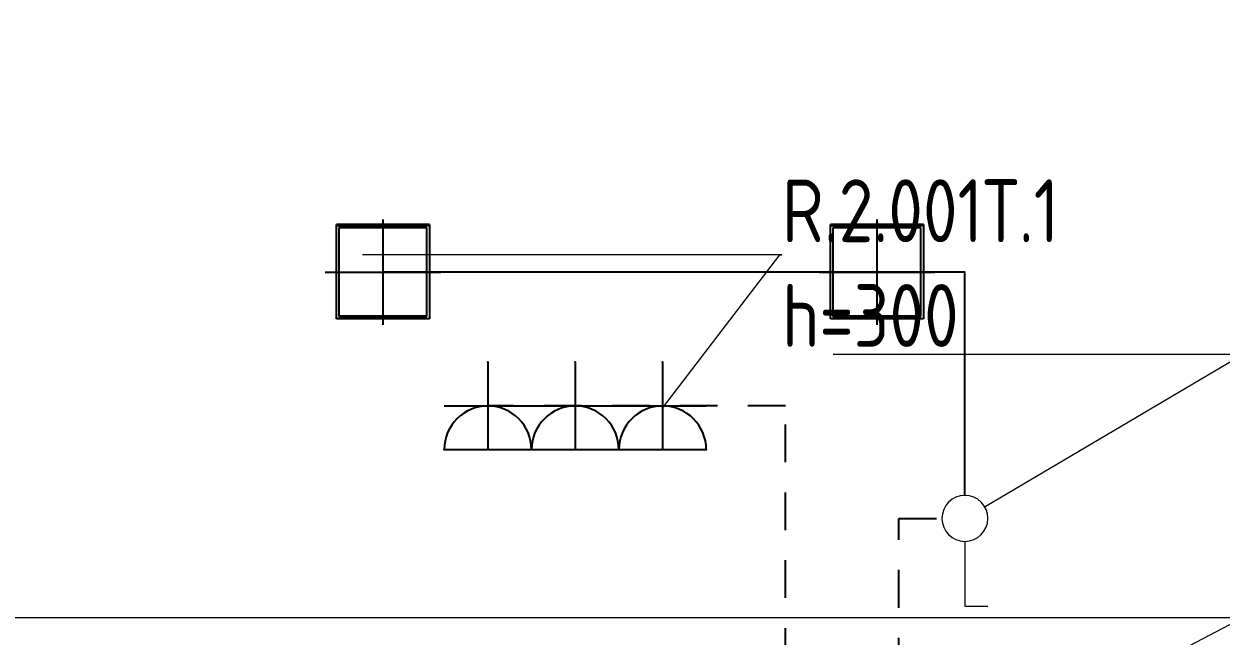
# Model space of a CAD drawing. Header units: millimetres. Extents: x -298345 to 861279, y -149517 to 72226.
# Drawn here: x 320810 to 325572, y 26143 to 28578 of the extents above; entities that cross this region are included whole.
import ezdxf
from ezdxf import colors
from ezdxf.entities.mleader import LeaderData, LeaderLine
from ezdxf.math import Vec2, Vec3

# ---------------------------------------------------------------- set-up
doc = ezdxf.new("R2010")
doc.units = ezdxf.units.MM
doc.set_wipeout_variables(frame=1)
doc.linetypes.add('JIS_02_0.7', pattern=[1.35, 0.75, -0.6])
doc.layers.get('0').update_dxf_attribs({"plot": 0})
for name, color, linetype in [('0_UNC_1 Сети. Оборудование', 1, 'Continuous'), ('0_UNC_2 Розетки. Трассы', 1, 'Continuous'), ('0_UNC_3 Свет. Выключатели 230', 1, 'Continuous'), ('0_UNC_3 Свет. Выключатели 230. Трассы', 1, 'Continuous'), ('0_UNC_3 Свет. Трассы', 1, 'Continuous'), ('ВиК. Оборудование', 1, 'Continuous')]:
    doc.layers.add(name, color=color, linetype=linetype)
doc.layers.add('0_UNC_2 Розетки. Оборудование', color=7, linetype='Continuous', true_color=0x991b1e)
doc.layers.add('0_UNC_3 Свет. Оборудование', color=7, linetype='Continuous', true_color=0x991b1e)
doc.styles.add('Unecom', font='GOST2304A_0.ttf', dxfattribs={"height": 2.5})

# ---------------------------------------------------------------- blocks, each defined once
blk = doc.blocks.new('_None')
blk = doc.blocks.new('*U335')
at = {"color": 0, "linetype": 'ByBlock', "lineweight": -2}
for points in [[(1.737, 0), (-1.737, 0)], [(1.737, -1.737), (-1.737, -1.737)]]:
    blk.add_lwpolyline(points, dxfattribs=at)
at = {"color": 0, "ltscale": 0.4}
blk.add_lwpolyline([(0, -3.475), (0, 0)], dxfattribs=at)
at = {"color": 0, "linetype": 'ByBlock', "lineweight": -2}
blk.add_arc((0, 0), 1.737, 180, 0, dxfattribs=at)
for p in [(-1.737, 0), (1.737, 0), (0, -3.475)]:
    blk.add_point(p, dxfattribs=at)
at = {"color": 18, "true_color": 0x000000, "style": 'Unecom', "flags": 1}
for tag, p in [('НАЗНАЧЕНИЕ', (-2.52, 0.678)), ('ГРУППА', (-2.52, -2.272))]:
    blk.add_attdef(tag, p, '', height=2.5, rotation=180, dxfattribs=at)
at = {"layer": 'Defpoints', "style": 'Unecom'}
for tag, p in [('АТРИБУТ', (12.974, 0.678)), ('МОДЕЛЬ', (12.974, -2.272))]:
    blk.add_attdef(tag, p, '', height=2.5, rotation=180, dxfattribs=at)
blk = doc.blocks.new('*U115')
at = {"color": 0}
blk.add_wipeout([(-0.867, 0.857), (-0.864, 0.935), (-0.849, 1.041), (-0.806, 1.186), (-0.751, 1.301), (-0.648, 1.44), (-0.501, 1.575), (-0.34, 1.661), (-0.16, 1.719), (0.007, 1.733), (0.198, 1.711), (0.389, 1.64), (0.524, 1.558), (0.642, 1.449), (0.758, 1.3), (0.813, 1.168), (0.85, 1.021), (0.863, 0.87), (0.856, 0.748), (0.834, 0.63), (0.785, 0.505), (0.707, 0.365), (0.629, 0.271), (0.522, 0.175), (0.379, 0.087), (0.199, 0.027), (0, 0), (-0.126, 0.012), (-0.303, 0.055), (-0.47, 0.138), (-0.589, 0.231), (-0.721, 0.391), (-0.796, 0.536), (-0.855, 0.723)], dxfattribs=at)
blk.add_wipeout([(-0.867, 0.867), (-0.862, 0.958), (-0.842, 1.074), (-0.806, 1.186), (-0.751, 1.301), (-0.687, 1.396), (-0.608, 1.485), (-0.501, 1.575), (-0.409, 1.632), (-0.271, 1.691), (-0.16, 1.719), (-0.037, 1.733), (0.05, 1.733), (0.198, 1.711), (0.339, 1.665), (0.438, 1.615), (0.555, 1.533), (0.642, 1.449), (0.727, 1.34), (0.789, 1.228), (0.838, 1.09), (0.863, 0.952), (0.863, 0.788), (0.834, 0.63), (0.775, 0.477), (0.707, 0.365), (0.629, 0.271), (0.522, 0.175), (0.411, 0.104), (0.281, 0.047), (0.117, 0.008), (-0.059, 0.002), (-0.194, 0.022), (-0.346, 0.072), (-0.47, 0.138), (-0.589, 0.231), (-0.679, 0.328), (-0.763, 0.455), (-0.83, 0.617), (-0.86, 0.757)], dxfattribs=at)
at = {"color": 0, "lineweight": 13}
blk.add_lwpolyline([(0, 1.734), (0, 4.179), (0.867, 4.179)], dxfattribs=at)
blk.add_circle((0, 0.867), 0.867, dxfattribs=at)
blk.add_circle((0, 0.867), 0.867, dxfattribs=at)
blk.add_circle((0, 0.867), 0.867, dxfattribs=at)
blk.add_circle((0, 0.867), 0.867, dxfattribs=at)
blk.add_circle((0, 0.867), 0.867, dxfattribs=at)
blk.add_circle((0, 0.867), 0.867, dxfattribs=at)
at = {"color": 0, "style": 'Unecom', "flags": 9}
for tag in ['ГРУППА', 'НАИМЕНОВАНИЕ']:
    blk.add_attdef(tag, (0, 0), '', height=2.5, dxfattribs=at)
blk = doc.blocks.new('Светильник накладной _по грани_ 300х300 - Светильник накладной _по грани_ 300х300-2298461-План расположения приборов освещения_ выключателей_ групп освещения мансардного этажа на отметке _3_300')
at = {"color": 0}
for p, q in [((16535, 17193.9), (16535, 16776)), ((16720, 17174.2), (16350, 17174.2)), ((16350, 17170), (16350, 17174.2)), ((16350, 16799.9), (16350, 17170)), ((16350, 17170), (16720, 17170)), ((16360, 17160.9), (16360, 16808.9)), ((16710, 17160.9), (16360, 17160.9)), ((16710, 16808.9), (16710, 17160.9)), ((16720, 17174.2), (16720, 17170)), ((16720, 17170), (16720, 16799.9)), ((16305, 16984.9), (16765, 16984.9)), ((16710, 16809.4), (16360, 16809.4)), ((16360, 16808.9), (16710, 16808.9)), ((16720, 16799.9), (16350, 16799.9))]:
    blk.add_line(p, q, dxfattribs=at)
at = {"color": 0, "style": 'Unecom', "flags": 9}
for tag in ['ГРУППА', 'МОЩНОСТЬ', 'НАИМЕНОВАНИЕ']:
    blk.add_attdef(tag, (0, 0), '', height=2.5, dxfattribs=at)

msp = doc.modelspace()

# ---------------------------------------------------------------- linework, layer by layer
at = {"layer": '0_UNC_2 Розетки. Трассы', "color": 1, "linetype": 'JIS_02_0.7', "ltscale": 200}
msp.add_lwpolyline([(311148.6, 21230.3), (311148.6, 20527.3), (311298.6, 20377.3), (323688.7, 20377.3), (323838.7, 20527.3), (323838.7, 24368.9), (323988.7, 24518.9), (324552.6, 24518.9), (324552.6, 24518.9), (324552.6, 24955.8), (323838.7, 24944.7), (323838.7, 27058.3), (322655.2, 27058.3)], dxfattribs=at)
at = {"layer": '0_UNC_3 Свет. Выключатели 230. Трассы', "linetype": 'JIS_02_0.7', "ltscale": 200}
msp.add_lwpolyline([(311175.9, 21264.3), (311175.9, 20567.4), (320483.3, 20567.4), (320483.3, 20493.3), (323474.5, 20493.3), (323474.5, 23904.7), (324548.4, 23904.7), (324548.4, 24095.8), (324290.2, 24095.8), (324290.2, 26611), (324552.2, 26611)], dxfattribs=at)
at = {"layer": '0_UNC_3 Свет. Трассы'}
msp.add_lwpolyline([(324552.2, 26611), (324552.2, 27590.7), (322237.6, 27590.7)], dxfattribs=at)

# ---------------------------------------------------------------- block references
at = {"layer": '0_UNC_2 Розетки. Оборудование', "xscale": 100, "yscale": 100, "zscale": 100, "rotation": 180}
for p in [(322655.2, 26884.5), (323002.6, 26884.5), (323350.1, 26884.5)]:
    msp.add_blockref('*U335', p, dxfattribs=at)
at = {"layer": '0_UNC_3 Свет. Оборудование'}
for p in [(305702.6, 10605.7), (307667.6, 10605.7)]:
    msp.add_blockref('Светильник накладной _по грани_ 300х300 - Светильник накладной _по грани_ 300х300-2298461-План расположения приборов освещения_ выключателей_ групп освещения мансардного этажа на отметке _3_300', p, dxfattribs=at)

# ---------------------------------------------------------------- leaders
at = {"layer": '0_UNC_1 Сети. Оборудование'}
ml = msp.add_multileader_mtext('Standard', dxfattribs=at)
ml.set_content('ENC211\\Pот ЩСПЗ.ХБК', color=7, style='Unecom')
ml.set_leader_properties(color=7, linetype='ByLayer', lineweight=13)
ml.set_arrow_properties(name='NONE')
ml.build(insert=Vec2(0, 0))
ml.multileader.update_dxf_attribs({"has_dogleg": 0, "text_left_attachment_type": 6, "text_right_attachment_type": 6, "text_bottom_attachment_type": 10, "arrow_head_size": 0, "scale": 150})
ctx = ml.context
ctx.base_point, ctx.scale, ctx.char_height, ctx.arrow_head_size, ctx.landing_gap_size, ctx.plane_origin = Vec3(173843.4, 27294.6), 150, 270, 0, 3, Vec3(157722.1, 25073.9)
ctx.left_attachment, ctx.right_attachment, ctx.top_attachment = 6, 6, 10
notes = []
notes.append((ctx, [(1, (1, 1, 0), (175637.5, 27294.6), (-1, 0), 12, [(0, [(176526.8, 26265.6)], 0, [])])]))
ctx.mtext.insert, ctx.mtext.width, ctx.mtext.flow_direction = Vec3(173846.4, 27618.6), 3947.77, 5
at = {"layer": '0_UNC_2 Розетки. Оборудование', "color": 7, "ltscale": 200}
ml = msp.add_multileader_mtext('Standard', dxfattribs=at)
ml.set_content('R.2.001Т.1\\Ph=300', color=7, style='Unecom')
ml.set_leader_properties(color=7, linetype='ByLayer', lineweight=13)
ml.set_arrow_properties(name='NONE')
ml.build(insert=Vec2(0, 0))
ml.multileader.update_dxf_attribs({"text_left_attachment_type": 6, "text_right_attachment_type": 6, "text_bottom_attachment_type": 10, "dogleg_length": 0.08, "arrow_head_size": 100, "scale": 100})
ctx = ml.context
ctx.base_point, ctx.scale, ctx.char_height, ctx.arrow_head_size, ctx.landing_gap_size, ctx.plane_origin = Vec3(323825, 27660), 100, 250, 100, 0, Vec3(33782.9, -9572.4)
ctx.left_attachment, ctx.right_attachment, ctx.top_attachment = 6, 6, 10
notes.append((ctx, [(0, (1, 1, 0), (323817, 27660), (1, 0), 8, [(0, [(323350.1, 27049.2)], 0, [])])]))
ctx.mtext.insert, ctx.mtext.flow_direction = Vec3(323825, 27960), 5
at = {"layer": '0_UNC_3 Свет. Выключатели 230', "color": 7, "ltscale": 200}
ml = msp.add_multileader_mtext('Standard', dxfattribs=at)
ml.set_content('L.2.003T.1\\Ph=900', color=7, style='Unecom')
ml.set_leader_properties(color=7, linetype='ByLayer', lineweight=13)
ml.set_arrow_properties(name='NONE')
ml.build(insert=Vec2(0, 0))
ml.multileader.update_dxf_attribs({"text_left_attachment_type": 6, "text_right_attachment_type": 6, "text_bottom_attachment_type": 10, "dogleg_length": 0.08, "arrow_head_size": 100, "scale": 100})
ctx = ml.context
ctx.base_point, ctx.scale, ctx.char_height, ctx.arrow_head_size, ctx.landing_gap_size, ctx.plane_origin = Vec3(325664.9, 27262.7), 100, 250, 100, 0, Vec3(32112.5, -9595.7)
ctx.left_attachment, ctx.right_attachment, ctx.top_attachment = 6, 6, 10
notes.append((ctx, [(0, (1, 1, 0), (325656.9, 27262.7), (1, 0), 8, [(1, [(324552.2, 26611)], 0, [])])]))
ctx.mtext.insert, ctx.mtext.flow_direction = Vec3(325664.9, 27562.7), 5
at = {"layer": '0_UNC_3 Свет. Оборудование', "color": 7, "ltscale": 200}
ml = msp.add_multileader_mtext('Standard', dxfattribs=at)
ml.set_content('L.2.001C.1\\Ph=1510\\Pрасположение блока питания для подсветки определить по месту, управление осуществляется коммутацией цепи 230v', color=7, style='Unecom')
ml.set_leader_properties(color=7, linetype='ByLayer', lineweight=13)
ml.set_arrow_properties(name='NONE')
ml.build(insert=Vec2(0, 0))
ml.multileader.update_dxf_attribs({"text_left_attachment_type": 6, "text_right_attachment_type": 6, "text_bottom_attachment_type": 10, "dogleg_length": 0.08, "arrow_head_size": 100, "scale": 100})
ctx = ml.context
ctx.base_point, ctx.scale, ctx.char_height, ctx.arrow_head_size, ctx.landing_gap_size, ctx.plane_origin = Vec3(325664.9, 26216), 100, 250, 100, 0, Vec3(28674.5, -13181.5)
ctx.left_attachment, ctx.right_attachment, ctx.top_attachment = 6, 6, 10
notes.append((ctx, [(0, (1, 1, 0), (325656.9, 26216), (1, 0), 8, [(1, [(320612.6, 23565.7)], 0, [])])]))
ctx.mtext.insert, ctx.mtext.width, ctx.mtext.flow_direction = Vec3(325664.9, 26537.3), 5128.371, 5
at = {"layer": 'ВиК. Оборудование', "ltscale": 2}
ml = msp.add_multileader_mtext('Standard', dxfattribs=at)
ml.set_content('К.2.14', color=7, style='Unecom')
ml.set_leader_properties(color=7, linetype='ByLayer', lineweight=13)
ml.set_arrow_properties(name='NONE')
ml.build(insert=Vec2(0, 0))
ml.multileader.update_dxf_attribs({"text_left_attachment_type": 6, "text_right_attachment_type": 6, "text_bottom_attachment_type": 10, "dogleg_length": 0, "arrow_head_size": 0, "scale": 100})
ctx = ml.context
ctx.base_point, ctx.scale, ctx.char_height, ctx.arrow_head_size, ctx.plane_origin = Vec3(199115.5, 28277.5), 100, 250, 0, Vec3(199213.7, 31727.9)
ctx.left_attachment, ctx.right_attachment, ctx.top_attachment = 6, 6, 10
notes.append((ctx, [(1, (1, 1, 0), (199115.5, 28277.5), (1, 0), 0, [(0, [(198096, 27734.5)], 0, [])])]))
ctx.mtext.insert, ctx.mtext.width, ctx.mtext.flow_direction = Vec3(199117.5, 28577.5), 2380.341, 5
ml = msp.add_multileader_mtext('Standard', dxfattribs=at)
ml.set_content('К.2.15', color=7, style='Unecom')
ml.set_leader_properties(color=7, linetype='ByLayer', lineweight=13)
ml.set_arrow_properties(name='NONE')
ml.build(insert=Vec2(0, 0))
ml.multileader.update_dxf_attribs({"text_left_attachment_type": 6, "text_right_attachment_type": 6, "text_bottom_attachment_type": 10, "dogleg_length": 0, "arrow_head_size": 0, "scale": 100})
ctx = ml.context
ctx.base_point, ctx.scale, ctx.char_height, ctx.arrow_head_size, ctx.plane_origin = Vec3(195216.8, 26180), 100, 250, 0, Vec3(195284.5, 30577.1)
ctx.left_attachment, ctx.right_attachment, ctx.top_attachment = 6, 6, 10
notes.append((ctx, [(1, (1, 1, 0), (195216.8, 26180), (1, 0), 0, [(0, [(194166.7, 26583.8)], 0, [])])]))
ctx.mtext.insert, ctx.mtext.width, ctx.mtext.flow_direction = Vec3(195218.8, 26480), 2380.341, 5
for ctx, leaders in notes:
    for number, flags, end, landing, length, lines in leaders:
        leader = LeaderData()
        leader.index, (leader.has_last_leader_line, leader.has_dogleg_vector, leader.attachment_direction) = number, flags
        leader.last_leader_point, leader.dogleg_vector, leader.dogleg_length = Vec3(end), Vec3(landing), length
        for number, points, colour, breaks in lines:
            line = LeaderLine()
            line.index, line.vertices, line.color, line.breaks = number, Vec3.list(points), colors.encode_raw_color(colour), breaks
            leader.lines.append(line)
        ctx.leaders.append(leader)

# ---------------------------------------------------------------- next in the draw order: block references
at = {"layer": '0_UNC_3 Свет. Выключатели 230', "color": 244, "true_color": 0x991b1e, "xscale": -105.6317492348601, "yscale": 105.6317492348601, "zscale": 105.6317492348601, "rotation": 180}
msp.add_blockref('*U115', (324552.6, 26702.7), dxfattribs=at)

# ---------------------------------------------------------------- next in the draw order: leaders
at = {"layer": '0_UNC_1 Сети. Оборудование'}
ml = msp.add_multileader_mtext('Standard', dxfattribs=at)
ml.set_content('ЩС-ВК.02 \\Pот ЩР-01\\PВxШxГ 600x400x200 мм', color=7, style='Unecom')
ml.set_leader_properties(color=7, linetype='ByLayer', lineweight=13)
ml.set_arrow_properties(name='NONE')
ml.build(insert=Vec2(0, 0))
ml.multileader.update_dxf_attribs({"has_dogleg": 0, "text_left_attachment_type": 6, "text_right_attachment_type": 6, "text_bottom_attachment_type": 10, "arrow_head_size": 0, "scale": 150})
ctx = ml.context
ctx.base_point, ctx.scale, ctx.char_height, ctx.arrow_head_size, ctx.landing_gap_size, ctx.plane_origin = Vec3(20042.2, 26636.4), 150, 350, 0, 3, Vec3(5103, 25662.2)
ctx.left_attachment, ctx.right_attachment, ctx.top_attachment = 6, 6, 10
notes = []
notes.append((ctx, [(1, (1, 1, 0), (23028.8, 26636.4), (-1, 0), 12, [(0, [(23079.1, 24172.7)], 0, [])])]))
ctx.mtext.insert, ctx.mtext.width, ctx.mtext.flow_direction = Vec3(20045.2, 27056.4), 3141.572, 5
for ctx, leaders in notes:
    for number, flags, end, landing, length, lines in leaders:
        leader = LeaderData()
        leader.index, (leader.has_last_leader_line, leader.has_dogleg_vector, leader.attachment_direction) = number, flags
        leader.last_leader_point, leader.dogleg_vector, leader.dogleg_length = Vec3(end), Vec3(landing), length
        for number, points, colour, breaks in lines:
            line = LeaderLine()
            line.index, line.vertices, line.color, line.breaks = number, Vec3.list(points), colors.encode_raw_color(colour), breaks
            leader.lines.append(line)
        ctx.leaders.append(leader)

doc.saveas('drawing.dxf')
